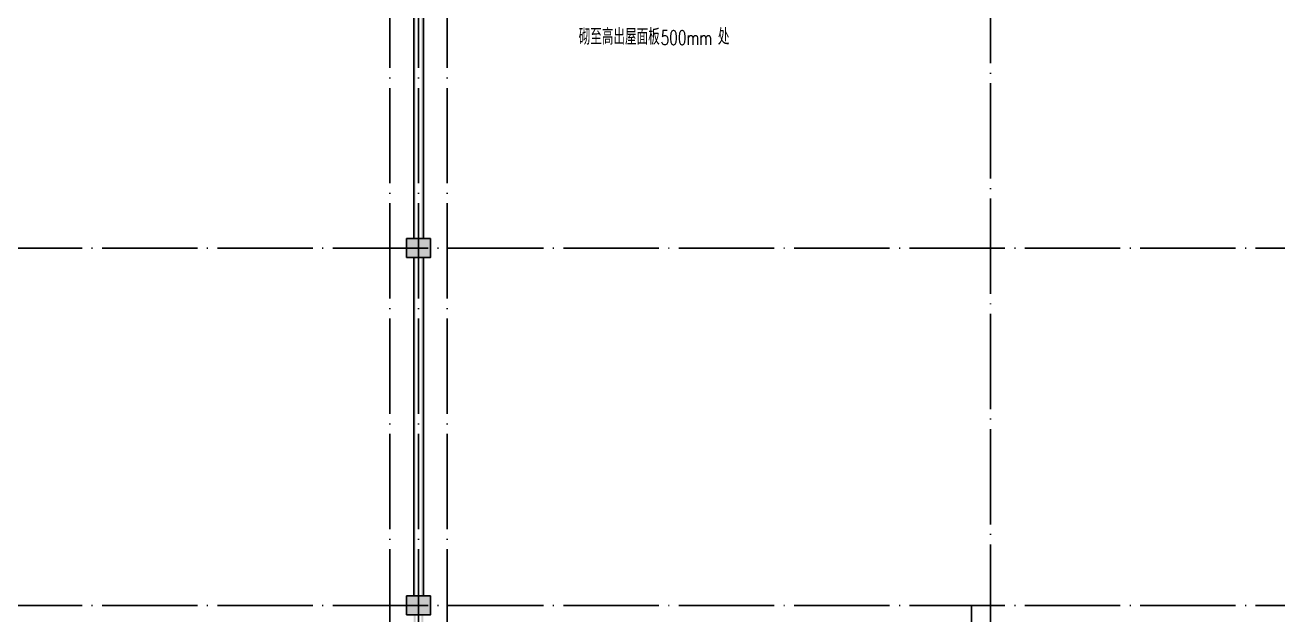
# Model space of a CAD drawing. Extents: x 4689302 to 7068445, y -422737 to 2032183.
# Drawn here: x 4715592 to 4741877, y -407677 to -395295 of the extents above; entities that cross this region are included whole.
import ezdxf

# ---------------------------------------------------------------- set-up
doc = ezdxf.new("R2010")
doc.units = 0
doc.header["$LTSCALE"] = 1000
doc.header["$MEASUREMENT"] = 0
doc.linetypes.add('DOTE', pattern=[2.42, 2, -0.2, 0.02, -0.2])
doc.layers.get('0').update_dxf_attribs({"linetype": 'CONTINUOUS'})
for name, color, linetype in [('COLUMN', 9, 'CONTINUOUS'), ('DOTE', 252, 'CONTINUOUS'), ('PUB_HATCH', 8, 'CONTINUOUS'), ('PUB_TEXT', 7, 'CONTINUOUS'), ('PUB_WALL', 9, 'CONTINUOUS'), ('WALL', 251, 'CONTINUOUS')]:
    doc.layers.add(name, color=color, linetype=linetype)
doc.styles.add('_TCH_DIM', font='SIMPLEX', dxfattribs={"bigfont": 'GBCBIG'})

# ---------------------------------------------------------------- blocks, each defined once
blk = doc.blocks.new('_FZH')
blk.add_lwpolyline([(-0.5, -0.5), (0.5, -0.5), (0.5, 0.5), (-0.5, 0.5)], close=True)
at = {"layer": 'PUB_HATCH'}
blk.add_solid([(-0.5, -0.5), (0.5, -0.5), (-0.5, 0.5), (0.5, 0.5)], dxfattribs=at)

msp = doc.modelspace()

# ---------------------------------------------------------------- hatches: boundary and pattern name
at = {"layer": 'PUB_WALL'}
for points in [[(4723747.8, -399776.8), (4723787.8, -399776.8), (4723787.8, -392676.8), (4723747.8, -392676.8)], [(4723907.8, -399776.8), (4723947.8, -399776.8), (4723947.8, -392676.8), (4723907.8, -392676.8)], [(4724097.8, -399776.8), (4723597.8, -399776.8), (4723637.8, -399816.8), (4724057.8, -399816.8)], [(4723597.8, -399776.8), (4723597.8, -400176.8), (4723637.8, -400136.8), (4723637.8, -399816.8)], [(4724097.8, -400176.8), (4724097.8, -399776.8), (4724057.8, -399816.8), (4724057.8, -400136.8)], [(4723597.8, -400176.8), (4724097.8, -400176.8), (4724057.8, -400136.8), (4723637.8, -400136.8)], [(4723747.8, -407276.8), (4723787.8, -407276.8), (4723787.8, -400176.8), (4723747.8, -400176.8)], [(4723907.8, -407276.8), (4723947.8, -407276.8), (4723947.8, -400176.8), (4723907.8, -400176.8)], [(4724097.8, -407276.8), (4723597.8, -407276.8), (4723637.8, -407316.8), (4724057.8, -407316.8)], [(4723597.8, -407276.8), (4723597.8, -407676.8), (4723637.8, -407636.8), (4723637.8, -407316.8)], [(4724097.8, -407676.8), (4724097.8, -407276.8), (4724057.8, -407316.8), (4724057.8, -407636.8)], [(4723597.8, -407676.8), (4724097.8, -407676.8), (4724057.8, -407636.8), (4723637.8, -407636.8)], [(4723787.8, -407676.8), (4723747.8, -407676.8), (4723747.8, -414276.8), (4723787.8, -414316.8)], [(4723947.8, -407676.8), (4723907.8, -407676.8), (4723907.8, -414316.8), (4723947.8, -414276.8)]]:
    msp.add_hatch(color=0, dxfattribs=at).paths.add_polyline_path(points)

# ---------------------------------------------------------------- linework, layer by layer
at = {"layer": 'DOTE', "linetype": 'DOTE'}
for p, q in [((4723247.8, -417976.8), (4723247.8, -367476.8)), ((4723847.8, -417976.8), (4723847.8, -367476.8)), ((4724447.8, -417976.8), (4724447.8, -367476.8)), ((4735847.8, -367476.8), (4735847.8, -417976.8)), ((4697847.8, -399976.8), (4749847.8, -399976.8)), ((4697847.8, -407476.8), (4749847.8, -407476.8)), ((4735447.8, -417976.8), (4735447.8, -407476.8))]:
    msp.add_line(p, q, dxfattribs=at)
at = {"layer": 'WALL', "color": 0}
for p, q in [((4723747.8, -392676.8), (4723747.8, -399776.8)), ((4723947.8, -392676.8), (4723947.8, -399776.8)), ((4723747.8, -400176.8), (4723747.8, -407276.8)), ((4723947.8, -400176.8), (4723947.8, -407276.8))]:
    msp.add_line(p, q, dxfattribs=at)

# ---------------------------------------------------------------- block references
at = {"layer": 'COLUMN', "color": 0, "xscale": 500, "yscale": 400, "zscale": 400}
for p in [(4723847.8, -399976.8), (4723847.8, -407476.8)]:
    msp.add_blockref('_FZH', p, dxfattribs=at)

# ---------------------------------------------------------------- texts
at = {"layer": 'PUB_TEXT', "style": '_TCH_DIM'}
for s, height, p in [('砌至高出屋面板', 337.59, (4727206.3, -395709.8)), ('处', 337.6, (4730126.5, -395709.8))]:
    msp.add_text(s, height=height, dxfattribs=at).set_placement(p)
at = {"layer": 'PUB_TEXT', "style": '_TCH_DIM', "width": 0.705882}
msp.add_text('500mm', height=297.5, dxfattribs=at).set_placement((4728926.5, -395709.8))

doc.saveas('drawing.dxf')
